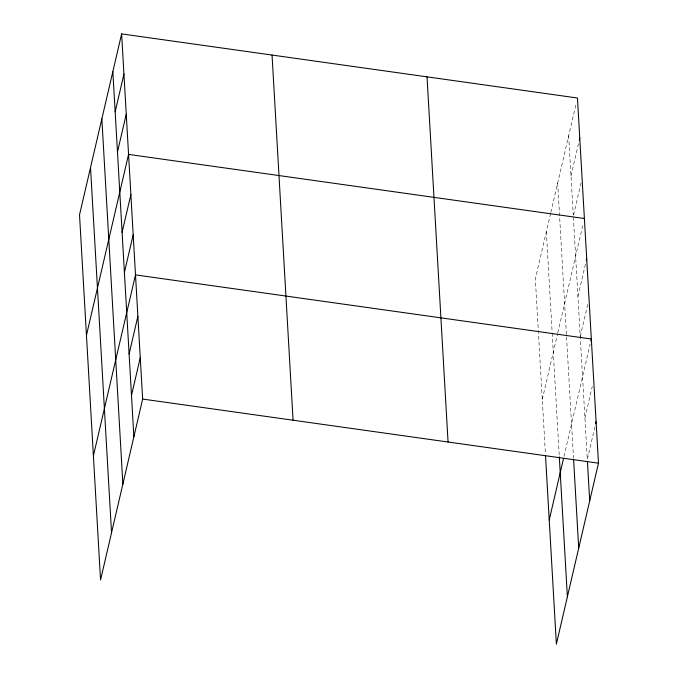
<?xml version="1.0" encoding="UTF-8"?>
<svg xmlns="http://www.w3.org/2000/svg" width="678" height="678" viewBox="0 0 678 678"><rect width="100%" height="100%" fill="white"/><g stroke="black" fill="none" stroke-linecap="round" stroke-linejoin="round"><path stroke-width="0.51" stroke-dasharray="3.39 2.54" d="M550.595 213.417L535.349 278.938L545.451 454.413M550.833 212.4L576.266 103.098M570.995 175.89L578.817 142.253M573.546 215.036L581.368 181.399M542.29 399.444L557.536 333.915M557.774 332.906L582.97 224.621M577.927 296.388L585.521 263.767M580.241 336.559L588.072 302.922M564.003 456.455L590.148 344.102M584.936 418.106L592.292 386.511M594.911 426.877L587.317 459.498L573.308 216.053M568.681 135.719L573.241 214.994M557.68 182.984L573.52 458.133M546.349 231.681L552.129 332.093M552.189 333.152L559.248 455.769"/><path stroke-width="1.02" d="M121.625 33.9L79.521 214.833L100.547 579.995L142.651 399.062L121.625 33.9L577.453 98.005L598.479 463.167L556.375 644.1L545.51 455.463M115.158 111.785L123.938 74.072M117.472 151.948L126.252 114.235M86.453 335.339L128.566 154.406L584.394 218.511M122.099 232.283L130.879 194.569M124.413 272.454L133.185 234.741M93.395 455.845L135.498 274.904L591.335 339.008L590.86 341.051M129.108 354.001L137.88 316.287M131.49 395.393L140.27 357.679M579.292 140.21L579.766 138.168M586.233 260.716L586.707 258.674M549.231 519.95L563.528 458.481M595.623 423.818L596.098 421.775M142.651 399.062L598.479 463.167M587.436 461.565L589.707 500.881M573.58 459.167L578.707 548.138M559.316 456.828L567.376 596.835M427.03 76.851L448.056 442.005M272.048 55.054L293.074 420.216M112.845 71.614L133.871 436.776M101.853 118.879L122.871 484.041M90.521 167.576L111.539 532.73"/></g></svg>
